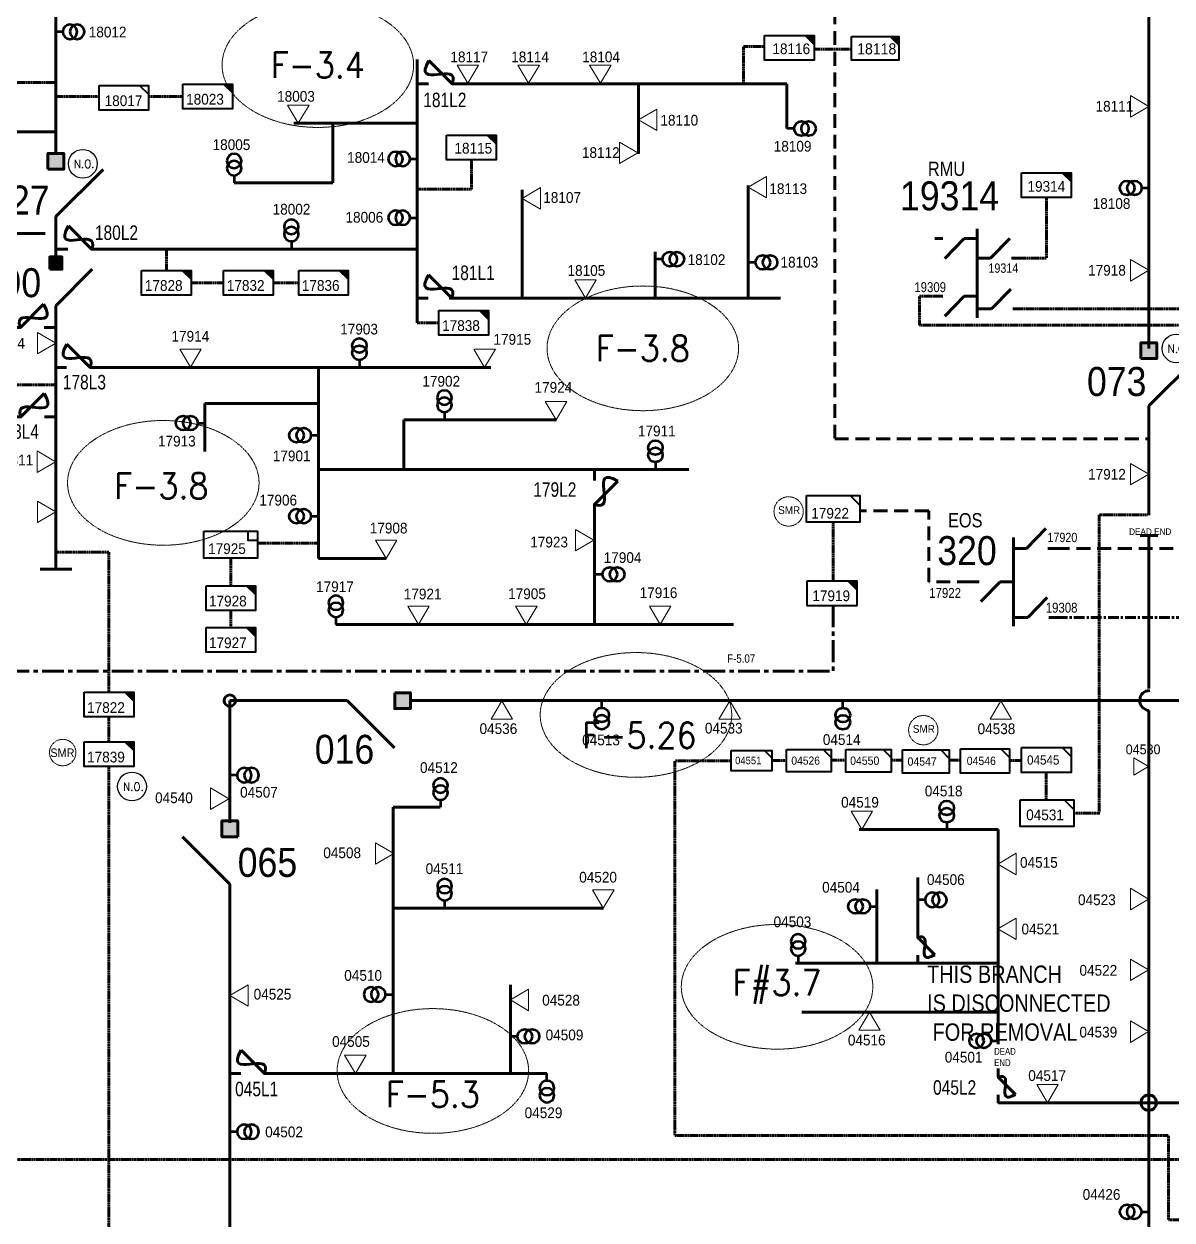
# Model space of a CAD drawing. Header units: metres. Extents: x 65984 to 144644, y -19036 to 23726.
# Drawn here: x 119463.8 to 119859.8, y 21376.8 to 21789.2 of the extents above; entities that cross this region are included whole.
import ezdxf
from ezdxf.enums import TextEntityAlignment as Align

# ---------------------------------------------------------------- set-up
doc = ezdxf.new("R2010")
doc.units = ezdxf.units.M
doc.header["$MEASUREMENT"] = 0
for name, pattern in [('( Center )', [2, 1.25, -0.25, 0.25, -0.25]), ('DGN Style 3', [0.013877, 0, -0.013877]), ('HIDDEN2', [2381.25, 1587.5, -793.75])]:
    doc.linetypes.add(name, pattern=pattern)
doc.layers.get('0').update_dxf_attribs({"color": 95, "lineweight": 40})
for name, color, linetype, lineweight in [('ABS', 7, 'Continuous', 40), ('ABS NUMBER', 112, 'Continuous', 30), ('d_eos', 111, 'Continuous', 40), ('d_eos no', 121, 'Continuous', 40), ('d_fco', 5, 'Continuous', 40), ('d_fco text', 95, 'Continuous', 40), ('d_oh branch', 94, 'Continuous', 40), ('d_switch', 95, 'Continuous', 40), ('d_tf', 1, 'Continuous', 40), ('d_tf no', 6, 'Continuous', 40), ('d_tf_200', 1, 'Continuous', 40), ('d_ug cable', 95, 'Continuous', 40), ('d_ug main line', 95, 'Continuous', 40), ('FDR  1  05', 172, 'Continuous', 40), ('FDR  1  16', 234, 'Continuous', 40), ('fedr no', 95, 'Continuous', 40), ('Level 37', 7, 'Continuous', 0), ('O H MAIN FEEDER', 4, 'Continuous', 100), ('SW N O', 114, 'Continuous', 30)]:
    doc.layers.add(name, color=color, linetype=linetype, lineweight=lineweight)
doc.styles.add('NASKHF', font='naskhf.shx', dxfattribs={"height": 8})
doc.styles.add('Style-Arial', font='arial.ttf')
doc.styles.add('Style-ENGINEERING', font='ENGINEERING.shx')
doc.styles.add('Style-msdefault', font='msdefault.shx')
doc.styles.add('Style-STANDARD', font='STANDARD.shx')

# ---------------------------------------------------------------- blocks, each defined once
blk = doc.blocks.new('TFU_9')
at = {"layer": 'd_tf_200', "color": 1, "linetype": 'Continuous', "lineweight": 53}
blk.add_line((0, 10), (0, 0), dxfattribs=at)
for centre in [(0, 30), (0, 20)]:
    blk.add_circle(centre, 10, dxfattribs=at)
blk = doc.blocks.new('TFU_19')
at = {"layer": 'd_tf_200', "color": 3, "linetype": 'Continuous', "lineweight": 53}
blk.add_line((0, 10), (0, 0), dxfattribs=at)
for centre in [(0, 30), (0, 20)]:
    blk.add_circle(centre, 10, dxfattribs=at)
blk = doc.blocks.new('TF3')
at = {"color": 0, "linetype": 'ByBlock', "lineweight": -2}
for p, q in [((11.3, 9), (18.3, 9)), ((18.3, 9), (18.3, 2))]:
    blk.add_line(p, q, dxfattribs=at)
at = {"color": 0, "linetype": 'ByBlock', "lineweight": -2, "flags": 128}
blk.add_lwpolyline([(18.3, 2), (11.3, 2), (11.3, 9)], dxfattribs=at)
at = {"color": 0, "linetype": 'ByBlock', "lineweight": -2}
blk.add_3dface([(-21.7, 9), (18.3, 9), (18.3, -11), (-21.7, -11)], dxfattribs=at)
blk = doc.blocks.new('TFU_52')
at = {"layer": 'd_tf_200', "color": 111, "linetype": 'Continuous', "lineweight": 53}
blk.add_line((0, 10), (0, 0), dxfattribs=at)
at = {"layer": 'd_tf_200', "color": 111, "linetype": 'Continuous', "lineweight": 53, "extrusion": (0, 0, -1)}
for centre in [(0, 30), (0, 20)]:
    blk.add_circle(centre, 10, dxfattribs=at)
blk = doc.blocks.new('TF_8')
at = {"color": 0, "linetype": 'ByBlock', "lineweight": -2}
blk.add_line((6.3, 4.95), (9.9, 1.35), dxfattribs=at)
blk.add_3dface([(-10.1, 4.95), (9.9, 4.95), (9.9, -5.05), (-10.1, -5.05)], dxfattribs=at)
blk = doc.blocks.new('exist.us-1000kva')
at = {"color": 0, "linetype": 'ByBlock', "lineweight": -2, "flags": 128}
blk.add_lwpolyline([(39.99, 12.92), (32.8, 20), (40, 20)], close=True, dxfattribs=at)
at = {"color": 0, "linetype": 'ByBlock', "lineweight": -2, "extrusion": (0, 0, -1)}
blk.add_solid([(-39.99, 12.92), (-32.8, 20), (-40, 20)], dxfattribs=at)
at = {"color": 0, "linetype": 'ByBlock', "lineweight": -2, "xscale": 2, "yscale": 2}
blk.add_blockref('TF_8', (20.2, 10.1), dxfattribs=at)
blk = doc.blocks.new('ABS2_1_1')
at = {"color": 0, "linetype": 'ByBlock', "lineweight": -2, "ltscale": 500}
for q in [(-29900, 43500), (0, 0)]:
    blk.add_line((0, 13600), q, dxfattribs=at)
at = {"color": 0, "linetype": 'ByBlock', "lineweight": -2, "ltscale": 500, "flags": 128}
for points in [[(5000, 43600), (-5000, 43600), (-5000, 53600), (5000, 53600)], [(3791, 49653), (3791, 49653), (3791, 49653)]]:
    blk.add_lwpolyline(points, close=True, dxfattribs=at)
at = {"color": 0, "linetype": 'ByBlock', "lineweight": -2, "ltscale": 500}
for points in [[(5000, 43600), (-5000, 43600), (5000, 53600), (-5000, 53600)], [(3791, 49653), (3791, 49653), (3791, 49653)]]:
    blk.add_solid(points, dxfattribs=at)
blk = doc.blocks.new('TFU_54')
at = {"layer": 'd_tf_200', "color": 135, "linetype": 'Continuous', "lineweight": 53}
blk.add_line((0, 10), (0, 0), dxfattribs=at)
at = {"layer": 'd_tf_200', "color": 135, "linetype": 'Continuous', "lineweight": 53, "extrusion": (0, 0, -1)}
for centre in [(0, 30), (0, 20)]:
    blk.add_circle(centre, 10, dxfattribs=at)
blk = doc.blocks.new('TFU_55')
at = {"layer": 'd_tf_200', "color": 22, "linetype": 'Continuous', "lineweight": 53}
blk.add_line((0, 10), (0, 0), dxfattribs=at)
at = {"layer": 'd_tf_200', "color": 22, "linetype": 'Continuous', "lineweight": 53, "extrusion": (0, 0, -1)}
for centre in [(0, 30), (0, 20)]:
    blk.add_circle(centre, 10, dxfattribs=at)
blk = doc.blocks.new('*U706')
at = {"layer": 'd_fco', "color": 3, "linetype": 'Continuous', "lineweight": 100}
blk.add_line((-4.6, 4.21), (-10.13, 4.21), dxfattribs=at)
at = {"layer": 'd_fco', "color": 3, "linetype": 'Continuous', "lineweight": 100, "flags": 128}
blk.add_lwpolyline([(13.02, 4.21), (7.07, 4.21), (-4.4, -7.26)], dxfattribs=at)
at = {"layer": 'd_fco', "color": 3, "linetype": 'Continuous', "lineweight": 100}
blk.add_open_spline([(-4.4, -7.26), (-13, 7.69), (11.58, -7.67), (7.07, 4.21)], degree=3, dxfattribs=at)
blk = doc.blocks.new('*U746')
at = {"layer": 'd_fco', "color": 1, "linetype": 'Continuous', "lineweight": 100}
blk.add_line((-4.6, 4.21), (-10.13, 4.21), dxfattribs=at)
at = {"layer": 'd_fco', "color": 1, "linetype": 'Continuous', "lineweight": 100, "flags": 128}
blk.add_lwpolyline([(13.02, 4.21), (7.07, 4.21), (-4.4, -7.26)], dxfattribs=at)
at = {"layer": 'd_fco', "color": 1, "linetype": 'Continuous', "lineweight": 100}
blk.add_open_spline([(-4.4, -7.26), (-13, 7.69), (11.58, -7.67), (7.07, 4.21)], degree=3, dxfattribs=at)
blk = doc.blocks.new('*U965')
at = {"layer": 'SW N O', "color": 3, "ltscale": 0.426762}
blk.add_circle((0, 0), 16.8, dxfattribs=at)
at = {"layer": 'SW N O', "color": 3, "style": 'Style-STANDARD'}
blk.add_text('N.O.', height=9.6, dxfattribs=at).set_placement((1.7, -0.2), align=Align.MIDDLE_CENTER)
blk = doc.blocks.new('*U734')
at = {"layer": 'd_fco', "color": 22, "linetype": 'Continuous', "lineweight": 100}
blk.add_line((-4.6, 4.21), (-10.13, 4.21), dxfattribs=at)
at = {"layer": 'd_fco', "color": 22, "linetype": 'Continuous', "lineweight": 100, "flags": 128}
blk.add_lwpolyline([(13.02, 4.21), (7.07, 4.21), (-4.4, -7.26)], dxfattribs=at)
at = {"layer": 'd_fco', "color": 22, "linetype": 'Continuous', "lineweight": 100}
blk.add_open_spline([(-4.4, -7.26), (-13, 7.69), (11.58, -7.67), (7.07, 4.21)], degree=3, dxfattribs=at)
blk = doc.blocks.new('TRA1_272')
at = {"layer": 'd_tf', "color": 3, "linetype": 'Continuous', "lineweight": 0, "ltscale": 0.000236361, "extrusion": (0, 0, -1), "flags": 128}
blk.add_lwpolyline([(-10, -17), (0, 0), (10, -17)], close=True, dxfattribs=at)
blk = doc.blocks.new('TRA1_271')
at = {"layer": 'd_tf', "color": 3, "linetype": 'Continuous', "lineweight": 0, "ltscale": 0.000236361, "xscale": 1.000046566207833, "yscale": 1.000046566207833, "zscale": 1.000046566207833, "rotation": 180}
blk.add_blockref('TRA1_272', (0, 0), dxfattribs=at)
blk = doc.blocks.new('TRA1_294')
at = {"layer": 'd_tf', "color": 1, "linetype": 'Continuous', "lineweight": 0, "ltscale": 0.000236265, "flags": 128}
blk.add_lwpolyline([(10, -17), (0, 0), (-10, -17)], close=True, dxfattribs=at)
blk = doc.blocks.new('TRA1_293')
at = {"layer": 'd_tf', "color": 1, "linetype": 'Continuous', "lineweight": 0, "ltscale": 0.000236265, "xscale": 1.000046566207834, "yscale": 1.000046566207834, "zscale": 1.000046566207834, "rotation": 180}
blk.add_blockref('TRA1_294', (0, 0), dxfattribs=at)
blk = doc.blocks.new('TRA1_296')
at = {"layer": 'd_tf', "color": 1, "linetype": 'Continuous', "lineweight": 0, "ltscale": 0.000236361, "flags": 128}
blk.add_lwpolyline([(10, -17), (0, 0), (-10, -17)], close=True, dxfattribs=at)
blk = doc.blocks.new('TRA1_295')
at = {"layer": 'd_tf', "color": 1, "linetype": 'Continuous', "lineweight": 0, "ltscale": 0.000236361, "xscale": 1.000046566207833, "yscale": 1.000046566207833, "zscale": 1.000046566207833, "rotation": 180}
blk.add_blockref('TRA1_296', (0, 0), dxfattribs=at)
blk = doc.blocks.new('TRA1_290')
at = {"layer": 'd_tf', "color": 22, "linetype": 'Continuous', "lineweight": 0, "ltscale": 0.000236361, "extrusion": (0, 0, -1), "flags": 128}
blk.add_lwpolyline([(-10, -17), (0, 0), (10, -17)], close=True, dxfattribs=at)
blk = doc.blocks.new('TRA1_289')
at = {"layer": 'd_tf', "color": 22, "linetype": 'Continuous', "lineweight": 0, "ltscale": 0.000236361, "xscale": 1.000046566207833, "yscale": 1.000046566207833, "zscale": 1.000046566207833, "rotation": 180}
blk.add_blockref('TRA1_290', (0, 0), dxfattribs=at)
blk = doc.blocks.new('TRA1_300')
at = {"layer": 'd_tf', "color": 135, "linetype": 'Continuous', "lineweight": 0, "ltscale": 0.000236361, "flags": 128}
blk.add_lwpolyline([(10, -17), (0, 0), (-10, -17)], close=True, dxfattribs=at)
blk = doc.blocks.new('TRA1_299')
at = {"layer": 'd_tf', "color": 135, "linetype": 'Continuous', "lineweight": 0, "ltscale": 0.000236361, "xscale": 1.000046566207833, "yscale": 1.000046566207833, "zscale": 1.000046566207833, "rotation": 180}
blk.add_blockref('TRA1_300', (0, 0), dxfattribs=at)
blk = doc.blocks.new('TRA1_304')
at = {"layer": 'd_tf', "color": 22, "linetype": 'Continuous', "lineweight": 0, "ltscale": 0.000236361, "flags": 128}
blk.add_lwpolyline([(10.1, -17), (0.1, 0), (-9.9, -17)], close=True, dxfattribs=at)
blk = doc.blocks.new('TRA1_303')
at = {"layer": 'd_tf', "color": 22, "linetype": 'Continuous', "lineweight": 0, "ltscale": 0.000236361, "xscale": 1.000046566207833, "yscale": 1.000046566207833, "zscale": 1.000046566207833, "rotation": 180}
blk.add_blockref('TRA1_304', (0, 0), dxfattribs=at)
blk = doc.blocks.new('TRA1_1360')
at = {"layer": 'd_tf', "color": 22, "linetype": 'Continuous', "lineweight": 0, "ltscale": 0.000207423, "extrusion": (0, 0, -1), "flags": 128}
blk.add_lwpolyline([(-10, -17), (0, 0), (10, -17)], close=True, dxfattribs=at)
blk = doc.blocks.new('TRA1_1359')
at = {"layer": 'd_tf', "color": 22, "linetype": 'Continuous', "lineweight": 0, "ltscale": 0.000207423, "xscale": 1.000046566207833, "yscale": 1.000046566207833, "zscale": 1.000046566207833, "rotation": 180}
blk.add_blockref('TRA1_1360', (0, 0), dxfattribs=at)

msp = doc.modelspace()

# ---------------------------------------------------------------- linework, layer by layer
at = {"layer": 'd_eos', "color": 7, "linetype": 'Continuous', "lineweight": 211, "ltscale": 0.625574}
for p, q in [((119792.6, 21687.94), (119792.6, 21718.54)), ((119780.75, 21715.2), (119777.98, 21715.2)), ((119788.05, 21715.2), (119781.38, 21708.34)), ((119792.6, 21715.2), (119788.05, 21715.2)), ((119797.16, 21708.43), (119803.82, 21715.3)), ((119792.6, 21708.43), (119797.16, 21708.43)), ((119804.45, 21708.43), (119807.22, 21708.43)), ((119780.75, 21695.35), (119777.98, 21695.35)), ((119788.05, 21695.35), (119781.38, 21688.49)), ((119792.6, 21695.35), (119788.05, 21695.35)), ((119797.52, 21690.95), (119804.18, 21697.81)), ((119792.96, 21690.94), (119797.52, 21690.94)), ((119804.82, 21690.95), (119807.58, 21690.95)), ((119809.63, 21608.41), (119816.29, 21615.27)), ((119805.07, 21581.61), (119805.07, 21612.2)), ((119805.07, 21608.41), (119809.63, 21608.41)), ((119816.92, 21608.41), (119819.69, 21608.41)), ((119793.22, 21596.91), (119790.45, 21596.91)), ((119800.51, 21596.9), (119793.85, 21590.04)), ((119805.07, 21596.91), (119800.51, 21596.91)), ((119809.99, 21584.61), (119816.65, 21591.47)), ((119805.43, 21584.61), (119809.99, 21584.61)), ((119817.28, 21584.61), (119820.05, 21584.61))]:
    msp.add_line(p, q, dxfattribs=at)
at = {"layer": 'd_oh branch', "color": 3, "linetype": 'Continuous', "lineweight": 100}
for p, q in [((119599.47, 21776.94), (119599.47, 21686.14)), ((119613.59, 21768.59), (119726.95, 21768.59)), ((119675.8, 21744.45), (119675.8, 21768.59)), ((119726.95, 21753.16), (119726.95, 21768.59)), ((119556.88, 21755.06), (119599.47, 21755.06)), ((119570.39, 21755.06), (119570.39, 21734.48)), ((119536.32, 21734.48), (119570.39, 21734.48)), ((119713.62, 21694.69), (119713.62, 21733.57)), ((119635.63, 21694.69), (119635.63, 21732.04)), ((119487.19, 21711.53), (119599.47, 21711.53)), ((119681.53, 21694.69), (119681.53, 21710.63)), ((119610.52, 21694.69), (119724.74, 21694.69)), ((119611.64, 21694.69), (119670.32, 21694.69)), ((119489.46, 21670.82), (119624.85, 21670.82)), ((119565.45, 21670.82), (119565.45, 21604.9)), ((119526.19, 21658.31), (119565.45, 21658.31)), ((119594.86, 21652.73), (119647.45, 21652.73)), ((119565.45, 21635.63), (119693.18, 21635.63)), ((119660.59, 21582.17), (119660.59, 21620.47)), ((119565.45, 21604.9), (119588.75, 21604.9)), ((119469.47, 21601.19), (119480.35, 21601.19)), ((119571.43, 21582.17), (119708.49, 21582.17))]:
    msp.add_line(p, q, dxfattribs=at)
at = {"layer": 'd_oh branch', "color": 111, "linetype": 'Continuous', "lineweight": 100}
for p, q in [((119369.63, 21752.04), (119474.84, 21752.04)), ((119526.19, 21658.31), (119526.19, 21641.83)), ((119594.86, 21652.73), (119594.86, 21635.63))]:
    msp.add_line(p, q, dxfattribs=at)
at = {"layer": 'd_oh branch', "color": 22, "linetype": 'Continuous', "lineweight": 100}
for p, q in [((119854.84, 21612.86), (119848.74, 21612.86)), ((119799.86, 21511.49), (119751.82, 21511.49)), ((119799.86, 21437.41), (119799.86, 21511.49)), ((119772.06, 21475.73), (119772.06, 21494.87)), ((119758, 21465.32), (119758, 21490.79)), ((119799.86, 21465.32), (119729.95, 21465.32)), ((119799.86, 21448.46), (119732.09, 21448.46)), ((119878.58, 21417.26), (119799.86, 21417.26))]:
    msp.add_line(p, q, dxfattribs=at)
at = {"layer": 'd_oh branch', "color": 1, "linetype": 'Continuous', "lineweight": 100}
for p, q in [((119591.19, 21519.19), (119591.19, 21427.32)), ((119607.35, 21519.19), (119591.19, 21519.19)), ((119591.19, 21484.37), (119663.65, 21484.37)), ((119631.58, 21427.32), (119631.58, 21457.9)), ((119591.19, 21427.32), (119549.89, 21427.32)), ((119587.51, 21427.32), (119644.19, 21427.32))]:
    msp.add_line(p, q, dxfattribs=at)
at = {"layer": 'd_ug cable', "color": 3, "linetype": 'DGN Style 3', "lineweight": 100}
for p, q in [((119736.38, 21780.5), (119749.12, 21780.5)), ((119521.51, 21700), (119532.72, 21700)), ((119549.79, 21700), (119558.59, 21700)), ((119460.55, 21664.82), (119474.7, 21664.82)), ((119565.46, 21610.18), (119544.44, 21610.18)), ((119535.17, 21595.52), (119535.17, 21605.04)), ((119535.17, 21581.13), (119535.17, 21586.99))]:
    msp.add_line(p, q, dxfattribs=at)
at = {"layer": 'd_ug cable', "color": 111, "linetype": 'DGN Style 3', "lineweight": 100}
for p, q in [((119474.84, 21764.24), (119489.72, 21764.24)), ((119506.84, 21764.24), (119518.6, 21764.24))]:
    msp.add_line(p, q, dxfattribs=at)
at = {"layer": 'd_ug cable', "color": 22, "linetype": 'DGN Style 3', "lineweight": 100}
for p, q in [((119834.63, 21517.41), (119834.63, 21619.92)), ((119851.32, 21619.92), (119834.63, 21619.92)), ((119688.31, 21405.9), (119688.31, 21535.17)), ((119707.47, 21535.17), (119688.31, 21535.17)), ((119726.8, 21535.19), (119721.82, 21535.25)), ((119747.26, 21535.42), (119742.18, 21535.38)), ((119766.65, 21535.34), (119763.01, 21535.34)), ((119786.87, 21535.33), (119782.91, 21535.32)), ((119807.8, 21535.3), (119803.76, 21535.3)), ((119816.4, 21521.73), (119816.4, 21531.08)), ((119834.85, 21517.12), (119825.81, 21517.12)), ((119688.31, 21405.9), (119858.57, 21405.9)), ((119858.56, 21405.84), (119858.56, 21376.92)), ((119858.56, 21376.92), (119866.73, 21376.92))]:
    msp.add_line(p, q, dxfattribs=at)
at = {"layer": 'd_ug cable', "color": 1, "linetype": 'DGN Style 3', "lineweight": 100}
for p, q in [((119493.16, 21607.14), (119474.84, 21607.14)), ((119493.16, 21558.8), (119493.16, 21607.14)), ((119493.16, 21541.73), (119493.16, 21550.27)), ((119493.16, 21533.2), (119493.16, 21324.86))]:
    msp.add_line(p, q, dxfattribs=at)
at = {"layer": 'd_ug cable', "color": 6, "linetype": 'HIDDEN2', "lineweight": 158, "ltscale": 0.003}
msp.add_lwpolyline([(118979.4, 22174.52), (118979.4, 22123.32), (119239.43, 22123.32), (119239.43, 22143.93), (119743.49, 22143.93), (119743.49, 21646.21), (119851.78, 21646.21)], dxfattribs=at)
at = {"layer": 'd_ug cable', "color": 3, "linetype": 'DGN Style 3', "lineweight": 100, "flags": 128}
for points in [[(119719.25, 21781.41), (119711.94, 21781.41), (119711.94, 21768.59)], [(119618.21, 21742.4), (119618.21, 21732.21), (119599.47, 21732.21)], [(119512.98, 21704.27), (119512.98, 21711.53)], [(119599.47, 21686.14), (119606.97, 21686.14)]]:
    msp.add_lwpolyline(points, dxfattribs=at)
at = {"layer": 'd_ug cable', "color": 111, "linetype": 'DGN Style 3', "lineweight": 100, "flags": 128}
msp.add_lwpolyline([(119461.54, 21769.01), (119474.84, 21769.01)], dxfattribs=at)
at = {"layer": 'd_ug cable', "color": 135, "linetype": 'DGN Style 3', "lineweight": 100, "flags": 128}
for points in [[(119807.22, 21708.43), (119816.43, 21708.43), (119816.43, 21729.4)], [(119960.16, 21588.81), (119960.16, 21593.2), (119929.68, 21593.2), (119929.68, 21626.26), (119890.99, 21626.26), (119890.99, 21685.41), (119772.71, 21685.41), (119772.71, 21695.35), (119777.98, 21695.35)], [(119807.58, 21690.95), (119894.41, 21690.95), (119894.41, 21628.87), (119931.9, 21628.87), (119931.9, 21596.64), (120054.19, 21596.64), (120054.19, 21588.87)]]:
    msp.add_lwpolyline(points, dxfattribs=at)
at = {"layer": 'd_ug cable', "color": 30, "linetype": 'HIDDEN2', "lineweight": 158, "ltscale": 0.003}
for points in [[(119790.45, 21596.91), (119775.89, 21596.91), (119775.89, 21621.31), (119752.18, 21621.31)], [(119819.69, 21608.41), (119880.81, 21608.41)]]:
    msp.add_lwpolyline(points, dxfattribs=at)
at = {"layer": 'd_ug cable', "color": 30, "linetype": 'DGN Style 3', "lineweight": 100, "flags": 128}
msp.add_lwpolyline([(119742.91, 21617.39), (119742.91, 21597.4)], dxfattribs=at)
at = {"layer": 'd_ug cable', "color": 6, "linetype": 'DGN Style 3', "lineweight": 100, "flags": 128}
msp.add_lwpolyline([(120002.79, 21397.69), (119424.94, 21397.69)], dxfattribs=at)
at = {"layer": 'd_ug cable', "color": 2, "linetype": 'DGN Style 3', "lineweight": 13}
for centre, radius in [((119727.55, 21621.13), 5.06), ((119773.99, 21545.71), 5.06), ((119477.21, 21537.99), 4.56)]:
    msp.add_circle(centre, radius, dxfattribs=at)
at = {"layer": 'd_ug main line', "color": 3, "linetype": 'HIDDEN2', "lineweight": 140, "ltscale": 0.00735}
msp.add_lwpolyline([(118906.23, 22084.8), (118906.23, 22038.14), (119399.59, 22038.14), (119399.59, 21835.93), (119441.95, 21835.93), (119441.95, 21716.98), (119474.84, 21716.98)], dxfattribs=at)
at = {"layer": 'd_ug main line', "color": 30, "linetype": '( Center )', "lineweight": 158, "ltscale": 2.94, "flags": 128}
msp.add_lwpolyline([(119820.05, 21584.61), (119867.15, 21584.61), (119867.15, 21570.66), (120162.16, 21570.66), (120162.16, 21582.36)], dxfattribs=at)
at = {"layer": 'FDR  1  16', "color": 30, "linetype": '( Center )', "lineweight": 140, "ltscale": 6, "flags": 128}
msp.add_lwpolyline([(119742.91, 21588.71), (119742.91, 21566.01), (119438.95, 21566.01)], dxfattribs=at)
at = {"layer": 'fedr no', "color": 82, "linetype": 'DGN Style 3', "lineweight": 13, "true_color": 0x1dc70e}
for centre in [(119565.2, 21775.05), (119677.26, 21677.37), (119511.9, 21630.99), (119674.91, 21550.97), (119723.56, 21457.22), (119604.86, 21428.2)]:
    msp.add_ellipse(centre, major_axis=(33.02, 0), ratio=0.651175, dxfattribs=at)
at = {"layer": 'O H MAIN FEEDER', "color": 111, "lineweight": 211, "ltscale": 30}
for p, q in [((119474.84, 21744.83), (119474.84, 21798.44)), ((119474.84, 21706.77), (119474.84, 21719.43))]:
    msp.add_line(p, q, dxfattribs=at)
at = {"layer": 'O H MAIN FEEDER', "color": 3, "lineweight": 211, "ltscale": 30}
msp.add_line((119474.84, 21601.1), (119474.84, 21687.54), dxfattribs=at)
at = {"layer": 'O H MAIN FEEDER', "color": 1, "lineweight": 211, "ltscale": 0.488306}
for p, q in [((119534.84, 21513.72), (119534.84, 21555.9)), ((119534.84, 21372.47), (119534.84, 21488.54))]:
    msp.add_line(p, q, dxfattribs=at)
at = {"layer": 'O H MAIN FEEDER', "color": 1, "lineweight": 211, "ltscale": 30}
msp.add_line((119534.84, 21555.9), (119570.83, 21555.9), dxfattribs=at)
at = {"layer": 'O H MAIN FEEDER', "color": 135, "lineweight": 211, "ltscale": 30}
msp.add_line((119597.14, 21555.9), (119924.29, 21555.9), dxfattribs=at)
at = {"layer": 'O H MAIN FEEDER', "color": 22, "lineweight": 211, "ltscale": 0.000258801, "flags": 128}
for points in [[(119851.78, 21798.52), (119851.78, 21677.28)], [(119851.78, 21653.89), (119851.78, 21619.88)], [(119851.78, 21612.77), (119851.78, 21560.07)], [(119851.78, 21552.54), (119851.78, 21343.2)]]:
    msp.add_lwpolyline(points, dxfattribs=at)
at = {"layer": 'O H MAIN FEEDER', "color": 1, "lineweight": 211, "ltscale": 0.488306}
msp.add_circle((119534.84, 21555.9), 1.96, dxfattribs=at)
at = {"layer": 'O H MAIN FEEDER', "color": 22, "lineweight": 211, "ltscale": 0.488306}
msp.add_circle((119851.73, 21417.26), 2.66, dxfattribs=at)
msp.add_arc((119852.06, 21555.96), 3.43, 89.7259, 265.2743, dxfattribs=at)

# ---------------------------------------------------------------- block references
at = {"layer": 'ABS', "color": 7, "linetype": 'Continuous', "lineweight": 211, "ltscale": 0.812883, "zscale": 0.000360672857092237}
for p, xscale, yscale, rotation in [((119474.84, 21715.4), 0.0005446322480400586, -0.000544632248040059, 180.0000071993245), ((119851.78, 21650.11), 0.0005446322480400586, -0.000544632248040059, 180.0000071991901), ((119567.95, 21555.9), 0.0005446322480400587, -0.0005446322480400591, 90.00000000000017), ((119534.84, 21485.23), 0.0005446322480400586, 0.0005446322480400586, 359.9999928006754)]:
    msp.add_blockref('ABS2_1_1', p, dxfattribs=dict(at, xscale=xscale, yscale=yscale, rotation=rotation))
at = {"layer": 'ABS', "color": 7, "linetype": 'Continuous', "lineweight": 211, "ltscale": 0.689829, "xscale": 0.0004209625230331561, "yscale": -0.0004209625230331563, "zscale": 0.000360672857092237, "rotation": 180.0000071993245}
msp.add_blockref('ABS2_1_1', (119474.84, 21686.31), dxfattribs=at)
at = {"layer": 'd_fco', "color": 3, "linetype": 'Continuous', "lineweight": 100, "extrusion": (0, 0, -1), "xscale": 0.7, "yscale": 0.7, "zscale": 0.7}
for p, rotation in [((-119606.56, 21771.54), 180.0000000006002), ((-119482.24, 21714.48), 180.0000000006002), ((-119606.45, 21697.64), 180.0000000006002), ((-119481.7, 21673.77), 180.0000000006002), ((-119663.55, 21628.53), 270.0000000006001)]:
    msp.add_blockref('*U706', p, dxfattribs=dict(at, rotation=rotation))
at = {"layer": 'd_fco', "color": 3, "linetype": 'Continuous', "lineweight": 100, "xscale": 0.7, "yscale": 0.7, "zscale": 0.7, "rotation": 180.0000000006002}
for p in [(119467.55, 21687.51), (119467.75, 21656.67)]:
    msp.add_blockref('*U706', p, dxfattribs=at)
at = {"layer": 'd_fco', "color": 22, "linetype": 'Continuous', "lineweight": 100, "xscale": 0.5156550796274688, "yscale": 0.5156550796274688, "zscale": 0.5156550796274688, "rotation": 90.00000000060012}
for p in [(119774.23, 21470.55), (119802.03, 21422.36)]:
    msp.add_blockref('*U734', p, dxfattribs=at)
at = {"layer": 'd_fco', "color": 1, "linetype": 'Continuous', "lineweight": 100, "extrusion": (0, 0, -1), "xscale": 0.7, "yscale": 0.7, "zscale": 0.7, "rotation": 180.0000000006002}
msp.add_blockref('*U746', (-119541.83, 21430.27), dxfattribs=at)
at = {"layer": 'd_tf', "color": 3, "linetype": 'Continuous', "lineweight": 0, "ltscale": 0.000236361, "extrusion": (0, 0, -1), "xscale": 0.37, "yscale": 0.37, "zscale": 0.37}
for p in [(-119616.91, 21768.76), (-119637.88, 21768.76), (-119662.63, 21768.76), (-119683.28, 21582.18)]:
    msp.add_blockref('TRA1_271', p, dxfattribs=at)
at = {"layer": 'd_tf', "color": 22, "linetype": 'Continuous', "lineweight": 0, "ltscale": 0.000236361, "extrusion": (0, 0, -1), "xscale": 0.37, "yscale": 0.37, "zscale": 0.37, "rotation": 269.9999999999999}
for name, p in [('TRA1_289', (-119851.77, 21760.82)), ('TRA1_289', (-119851.77, 21704.28)), ('TRA1_303', (-119851.77, 21633.94)), ('TRA1_303', (-119851.69, 21487.45)), ('TRA1_303', (-119851.69, 21463.04)), ('TRA1_303', (-119851.69, 21441.73))]:
    msp.add_blockref(name, p, dxfattribs=at)
at = {"layer": 'd_tf', "color": 3, "linetype": 'Continuous', "lineweight": 0, "ltscale": 0.000236361, "xscale": 0.37, "yscale": 0.37, "zscale": 0.37}
for p, rotation in [((119558.45, 21754.99), 359.9999999999999), ((119675.81, 21756.15), 269.9999999999999), ((119713.63, 21732.97), 269.9999999999999), ((119635.64, 21729.09), 269.9999999999999), ((119521.28, 21670.83), 359.9999999999999), ((119637.09, 21582.17), 359.9999999999999)]:
    msp.add_blockref('TRA1_271', p, dxfattribs=dict(at, rotation=rotation))
at = {"layer": 'd_tf', "color": 3, "linetype": 'Continuous', "lineweight": 0, "ltscale": 0.000236361, "extrusion": (0, 0, -1), "xscale": 0.37, "yscale": 0.37, "zscale": 0.37}
for p, rotation in [((-119675.57, 21744.79), 270.0000000000001), ((-119657.47, 21694.7), 359.9999999999999), ((-119474.83, 21679.14), 269.9999999999999), ((-119622.72, 21670.82), 359.9999999999999), ((-119647.33, 21652.73), 359.9999999999999), ((-119474.71, 21638.28), 269.9999999999999), ((-119474.83, 21620.97), 269.9999999999999), ((-119660.35, 21611.2), 269.9999999999999), ((-119588.76, 21604.9), 359.9999999999999), ((-119599.91, 21582.17), 359.9999999999999)]:
    msp.add_blockref('TRA1_271', p, dxfattribs=dict(at, rotation=rotation))
at = {"layer": 'd_tf', "color": 135, "linetype": 'Continuous', "lineweight": 0, "ltscale": 0.000236361, "extrusion": (0, 0, -1), "xscale": 0.37, "yscale": 0.37, "zscale": 0.37, "rotation": 180}
for p in [(-119628.66, 21555.79), (-119707.22, 21555.79), (-119800.76, 21555.79)]:
    msp.add_blockref('TRA1_299', p, dxfattribs=at)
at = {"layer": 'd_tf', "color": 22, "linetype": 'Continuous', "lineweight": 0, "ltscale": 0.000207423, "extrusion": (0, 0, -1), "xscale": 0.3020501806763145, "yscale": 0.3020501806763145, "zscale": 0.3020501806763145, "rotation": 269.9999999999999}
msp.add_blockref('TRA1_1359', (-119851.69, 21533.17), dxfattribs=at)
at = {"layer": 'd_tf', "color": 1, "linetype": 'Continuous', "lineweight": 0, "ltscale": 0.000236265, "xscale": 0.37, "yscale": 0.37, "zscale": 0.37, "rotation": 89.99999999999997}
msp.add_blockref('TRA1_293', (119534.45, 21522.09), dxfattribs=at)
at = {"layer": 'd_tf', "color": 22, "linetype": 'Continuous', "lineweight": 0, "ltscale": 0.000236361, "extrusion": (0, 0, -1), "xscale": 0.37, "yscale": 0.37, "zscale": 0.37}
msp.add_blockref('TRA1_303', (-119752.74, 21511.49), dxfattribs=at)
at = {"layer": 'd_tf', "color": 1, "linetype": 'Continuous', "lineweight": 0, "ltscale": 0.000236361, "extrusion": (0, 0, -1), "xscale": 0.37, "yscale": 0.37, "zscale": 0.37}
for p, rotation in [((-119591.36, 21503.19), 269.9999999999999), ((-119578.13, 21427.32), 359.9999999999999)]:
    msp.add_blockref('TRA1_295', p, dxfattribs=dict(at, rotation=rotation))
at = {"layer": 'd_tf', "color": 22, "linetype": 'Continuous', "lineweight": 0, "ltscale": 0.000236361, "xscale": 0.37, "yscale": 0.37, "zscale": 0.37}
for p, rotation in [((119799.75, 21499.52), 269.9999999999999), ((119799.75, 21477.2), 269.9999999999999), ((119755.41, 21448.5), 180), ((119816.87, 21417.26), 359.9999999999999)]:
    msp.add_blockref('TRA1_303', p, dxfattribs=dict(at, rotation=rotation))
at = {"layer": 'd_tf', "color": 1, "linetype": 'Continuous', "lineweight": 0, "ltscale": 0.000236361, "xscale": 0.37, "yscale": 0.37, "zscale": 0.37}
for p, rotation in [((119663.64, 21484.37), 359.9999999999999), ((119631.59, 21452.67), 269.9999999999999)]:
    msp.add_blockref('TRA1_295', p, dxfattribs=dict(at, rotation=rotation))
at = {"layer": 'd_tf', "color": 1, "linetype": 'Continuous', "lineweight": 0, "ltscale": 0.000236265, "extrusion": (0, 0, -1), "xscale": 0.37, "yscale": 0.37, "zscale": 0.37, "rotation": 89.99999999999997}
msp.add_blockref('TRA1_293', (-119534.84, 21454.24), dxfattribs=at)
at = {"layer": 'd_tf no', "color": 2, "linetype": 'Continuous', "lineweight": 40, "xscale": 0.4267622666565712, "yscale": 0.4267622666565712, "zscale": 0.4267622666565712, "rotation": 359.9999999999999}
msp.add_blockref('exist.us-1000kva', (119484.62, 21533.2), dxfattribs=at)
at = {"layer": 'd_tf_200', "color": 111, "linetype": 'Continuous', "lineweight": 53, "xscale": 0.25, "yscale": 0.25, "zscale": 0.25, "rotation": 269.9999999999999}
msp.add_blockref('TFU_52', (119474.71, 21786.52), dxfattribs=at)
at = {"layer": 'd_tf_200', "color": 3, "linetype": 'Continuous', "lineweight": 53, "xscale": 0.25, "yscale": 0.25, "zscale": 0.25}
for p, rotation in [((119726.95, 21753.16), 269.9999999999999), ((119681.53, 21708.13), 269.9999999999999), ((119713.63, 21707.01), 269.9999999999999), ((119579.52, 21670.84), 359.9999999999999), ((119526.27, 21651.62), 89.9999999999999), ((119565.33, 21647.41), 89.9999999999999), ((119681.6, 21635.63), 359.9999999999999), ((119565.33, 21619.49), 89.9999999999999), ((119660.91, 21599.44), 269.9999999999999)]:
    msp.add_blockref('TFU_19', p, dxfattribs=dict(at, rotation=rotation))
at = {"layer": 'd_tf_200', "color": 3, "linetype": 'Continuous', "lineweight": 53, "extrusion": (0, 0, -1), "xscale": 0.25, "yscale": 0.25, "zscale": 0.25}
for p, rotation in [((-119599.49, 21742.69), 269.9999999999999), ((-119536.33, 21734.48), 359.9999999999999), ((-119599.49, 21722.41), 269.9999999999999), ((-119556.06, 21711.78), 359.9999999999999), ((-119608.86, 21652.87), 359.9999999999999), ((-119571.43, 21582.17), 359.9999999999999)]:
    msp.add_blockref('TFU_19', p, dxfattribs=dict(at, rotation=rotation))
at = {"layer": 'd_tf_200', "color": 22, "linetype": 'Continuous', "lineweight": 53, "extrusion": (0, 0, -1), "xscale": 0.25, "yscale": 0.25, "zscale": 0.25}
for p, rotation in [((-119851.78, 21732.68), 269.9999999999999), ((-119782.07, 21511.38), 359.9999999999999), ((-119758.13, 21484.94), 269.9999999999999), ((-119799.87, 21438.6), 269.9999999999999), ((-119851.76, 21379.62), 269.9999999999999)]:
    msp.add_blockref('TFU_55', p, dxfattribs=dict(at, rotation=rotation))
at = {"layer": 'd_tf_200', "color": 135, "linetype": 'Continuous', "lineweight": 53, "extrusion": (0, 0, -1), "xscale": 0.25, "yscale": 0.25, "zscale": 0.25, "rotation": 179.9999999999999}
for p in [(-119663.1, 21555.96), (-119746.27, 21555.93)]:
    msp.add_blockref('TFU_54', p, dxfattribs=at)
at = {"layer": 'd_tf_200', "color": 1, "linetype": 'Continuous', "lineweight": 53, "extrusion": (0, 0, -1), "xscale": 0.25, "yscale": 0.25, "zscale": 0.25}
for p, rotation in [((-119534.84, 21530.18), 89.99999999999994), ((-119607.5, 21519.16), 359.9999999999999), ((-119608.91, 21484.47), 359.9999999999999), ((-119591.06, 21454.58), 269.9999999999999), ((-119644.19, 21427.32), 179.9999999999999), ((-119534.84, 21407.24), 89.99999999999994)]:
    msp.add_blockref('TFU_9', p, dxfattribs=dict(at, rotation=rotation))
at = {"layer": 'd_tf_200', "color": 22, "linetype": 'Continuous', "lineweight": 53, "xscale": 0.25, "yscale": 0.25, "zscale": 0.25}
for p, rotation in [((119772.09, 21487.2), 269.9999999999999), ((119730.83, 21465.39), 359.9999999999999)]:
    msp.add_blockref('TFU_55', p, dxfattribs=dict(at, rotation=rotation))
at = {"layer": 'd_tf_200', "color": 1, "linetype": 'Continuous', "lineweight": 53, "xscale": 0.25, "yscale": 0.25, "zscale": 0.25, "rotation": 269.9999999999999}
msp.add_blockref('TFU_9', (119631.57, 21440.12), dxfattribs=at)
at = {"layer": 'FDR  1  05', "color": 3, "linetype": 'Continuous', "lineweight": 40, "rotation": 359.9999999999999}
for name, p, xscale, yscale, zscale in [('exist.us-1000kva', (119719.25, 21776.69), 0.4267622666565712, 0.4267622666565712, 0.4267622666565712), ('exist.us-1000kva', (119749.2, 21776.7), 0.409088739872956, 0.409088739872956, 0.3840860399909141), ('exist.us-1000kva', (119609.6, 21742.4), 0.4267622666565712, 0.4267622666565712, 0.4267622666565712), ('exist.us-1000kva', (119504.44, 21695.73), 0.4267622666565712, 0.4267622666565712, 0.4267622666565712), ('exist.us-1000kva', (119532.72, 21695.73), 0.4267622666565712, 0.4267622666565712, 0.4267622666565712), ('exist.us-1000kva', (119558.59, 21695.73), 0.4267622666565712, 0.4267622666565712, 0.4267622666565712), ('exist.us-1000kva', (119606.97, 21681.91), 0.4267622666565712, 0.4267622666565712, 0.4267622666565712), ('TF3', (119535.96, 21610.14), 0.4635965117171412, 0.4635965117171412, 0.1300771388769227), ('exist.us-1000kva', (119526.64, 21586.99), 0.4267622666565712, 0.4267622666565712, 0.4267622666565712), ('exist.us-1000kva', (119526.64, 21572.59), 0.4267622666565712, 0.4267622666565712, 0.4267622666565712)]:
    msp.add_blockref(name, p, dxfattribs=dict(at, xscale=xscale, yscale=yscale, zscale=zscale))
at = {"layer": 'FDR  1  05', "color": 111, "linetype": 'Continuous', "lineweight": 40, "zscale": 0.4267622666565712, "rotation": 359.9999999999999}
for name, p, xscale, yscale in [('TF_8', (119498.35, 21763.82), 0.8535245333131425, 0.8535245333131425), ('exist.us-1000kva', (119518.69, 21759.96), 0.4267622666565712, 0.4267622666565712)]:
    msp.add_blockref(name, p, dxfattribs=dict(at, xscale=xscale, yscale=yscale))
at = {"layer": 'FDR  1  05', "color": 135, "linetype": 'Continuous', "lineweight": 40, "xscale": 0.4267622666565712, "yscale": 0.4267622666565712, "zscale": 0.4267622666565712, "rotation": 359.9999999999999}
msp.add_blockref('exist.us-1000kva', (119807.9, 21729.4), dxfattribs=at)
at = {"layer": 'FDR  1  05', "color": 2, "linetype": 'Continuous', "lineweight": 40, "rotation": 359.9999999999999}
for p, xscale, yscale, zscale in [((119742.98, 21622.04), 0.9214391189222222, 0.9214391189222222, 0.4267622666565712), ((119774.98, 21534.9), 0.8047224771978024, 0.8047224771978024, 0.3111096923926405)]:
    msp.add_blockref('TF_8', p, dxfattribs=dict(at, xscale=xscale, yscale=yscale, zscale=zscale))
at = {"layer": 'FDR  1  05', "color": 30, "linetype": 'Continuous', "lineweight": 40, "xscale": 0.4267622666565712, "yscale": 0.4267622666565712, "zscale": 0.4267622666565712, "rotation": 359.9999999999999}
msp.add_blockref('exist.us-1000kva', (119733.95, 21588.64), dxfattribs=at)
at = {"layer": 'FDR  1  05', "color": 1, "linetype": 'Continuous', "lineweight": 40, "xscale": 0.4267622666565712, "yscale": 0.4267622666565712, "zscale": 0.4267622666565712, "rotation": 359.9999999999999}
msp.add_blockref('exist.us-1000kva', (119484.62, 21550.27), dxfattribs=at)
at = {"layer": 'FDR  1  05', "color": 22, "linetype": 'Continuous', "lineweight": 40, "rotation": 359.9999999999999}
for p, xscale, yscale, zscale in [((119714.83, 21535.26), 0.7054298909846936, 0.7054298909846936, 0.2519988508380388), ((119734.57, 21535.23), 0.7691829831026974, 0.7691829831026974, 0.4267622666565712), ((119755.18, 21535.21), 0.7838109899829928, 0.7838109899829928, 0.2799987231533764), ((119795.4, 21535.14), 0.844768905844185, 0.844768905844185, 0.3456774359918227), ((119816.49, 21535.42), 0.8604482207778913, 0.8604482207778913, 0.3840860399909141), ((119816.72, 21517.16), 0.9219708617005727, 0.9219708617005727, 0.4267622666565712)]:
    msp.add_blockref('TF_8', p, dxfattribs=dict(at, xscale=xscale, yscale=yscale, zscale=zscale))
at = {"layer": 'SW N O', "color": 3, "xscale": 0.2950694635422144, "yscale": 0.2950694635422144, "zscale": 0.2950694635422144}
for p in [(119484.13, 21741.02), (119861.31, 21677.32), (119501.1, 21526.29)]:
    msp.add_blockref('*U965', p, dxfattribs=at)

# ---------------------------------------------------------------- texts
at = {"layer": 'ABS NUMBER', "color": 7, "lineweight": 140, "style": 'Style-Arial', "width": 0.88}
for s, p in [('427', (119472.7, 21733.51)), ('190', (119469.78, 21705.01))]:
    msp.add_text(s, height=10, dxfattribs=at).set_placement(p, align=Align.TOP_RIGHT)
msp.add_text('073', height=10, rotation=360, dxfattribs=at).set_placement((119850.94, 21670.94), align=Align.TOP_RIGHT)
msp.add_text('016', height=10, dxfattribs=at).set_placement((119564.14, 21534.11))
msp.add_text('065', height=10, dxfattribs=at).set_placement((119537.57, 21505.12), align=Align.TOP_LEFT)
at = {"layer": 'd_eos no', "color": 7, "linetype": 'Continuous', "lineweight": 140, "style": 'Style-Arial', "width": 0.88}
for s, p in [('19314', (119765.95, 21734.96)), ('320', (119778.81, 21612.62))]:
    msp.add_text(s, height=10, dxfattribs=at).set_placement(p, align=Align.TOP_LEFT)
at = {"layer": 'd_fco text', "color": 3, "linetype": 'Continuous', "lineweight": 80, "style": 'Style-msdefault', "width": 0.8}
for s, p in [('181L2', (119601.56, 21760.54)), ('180L2', (119488.32, 21714.76)), ('181L1', (119611.33, 21700.93)), ('178L3', (119477.26, 21663.22))]:
    msp.add_text(s, height=5, dxfattribs=at).set_placement(p)
msp.add_text('178L4', height=5, dxfattribs=at).set_placement((119469.02, 21646.19), align=Align.RIGHT)
at = {"layer": 'd_fco text', "color": 111, "linetype": 'Continuous', "lineweight": 80, "style": 'Style-msdefault', "width": 0.8}
msp.add_text('179L2', height=5, dxfattribs=at).set_placement((119639.49, 21626.17))
at = {"layer": 'd_fco text', "color": 1, "linetype": 'Continuous', "lineweight": 80, "style": 'Style-msdefault', "width": 0.8}
msp.add_text('045L1', height=5, dxfattribs=at).set_placement((119536.67, 21419.49))
at = {"layer": 'd_fco text', "color": 22, "linetype": 'Continuous', "lineweight": 80, "style": 'Style-msdefault', "width": 0.8}
msp.add_text('045L2', height=5, dxfattribs=at).set_placement((119777.36, 21420))
at = {"layer": 'd_switch', "color": 30, "linetype": 'Continuous', "lineweight": 30, "width": 0.857143}
for s, height, style, p in [('19314', 3.228, 'Style-ENGINEERING', (119796.45, 21706.65)), ('19309', 3.43, 'Style-ENGINEERING', (119770.9, 21700.19)), ('17920', 3.228, 'Style-ENGINEERING', (119816.81, 21613.78)), ('17922', 3.43, 'Style-ENGINEERING', (119776.05, 21594.75)), ('19308', 3.43, 'Style-ENGINEERING', (119816.22, 21589.66)), ('F-5.07', 2.92, 'Style-msdefault', (119706.35, 21571.87))]:
    msp.add_text(s, height=height, dxfattribs=dict(at, style=style)).set_placement(p, align=Align.TOP_LEFT)
at = {"layer": 'd_switch', "color": 2, "linetype": 'Continuous', "lineweight": 30, "ltscale": 3.242881, "insert": (119775.3, 21464.55), "char_height": 5.985, "attachment_point": 1, "style": 'NASKHF'}
msp.add_mtext('\\FENGINEERING;\\H1x;\\W0.857143;THIS BRANCH \\PIS DISCONNECTED\\P FOR REMOVAL', dxfattribs=at)
at = {"layer": 'd_switch', "color": 2, "linetype": 'Continuous', "lineweight": 30, "ltscale": 0.81, "insert": (119798.42, 21436.13), "char_height": 2.3489, "attachment_point": 1, "style": 'NASKHF'}
msp.add_mtext('\\FENGINEERING;\\H1x;\\W0.857143;DEAD\\PEND', dxfattribs=at)
at = {"layer": 'd_tf no', "color": 111, "linetype": 'Continuous', "lineweight": 40, "style": 'Style-msdefault', "width": 0.945946}
for s, p in [('18012', (119486.2, 21788.29)), ('18017', (119491.67, 21764.61)), ('18023', (119519.78, 21765.12))]:
    msp.add_text(s, height=3.7, dxfattribs=at).set_placement(p, align=Align.TOP_LEFT)
at = {"layer": 'd_tf no', "color": 3, "linetype": 'Continuous', "lineweight": 40, "style": 'Style-msdefault', "width": 0.945946}
for s, height, p in [('18116', 3.7, (119721.96, 21782.52)), ('18118', 3.84, (119751.18, 21782.56)), ('18117', 3.7, (119610.91, 21779.72)), ('18114', 3.7, (119631.88, 21779.72)), ('18104', 3.7, (119656.36, 21779.71)), ('18003', 3.7, (119551.15, 21766.12)), ('18110', 3.7, (119683.34, 21757.89)), ('18005', 3.7, (119528.9, 21749.44)), ('18109', 3.7, (119722.41, 21748.91)), ('18115', 3.7, (119612.31, 21748.23)), ('18112', 3.7, (119656.27, 21746.72)), ('18113', 3.7, (119720.91, 21734.28)), ('18107', 3.7, (119642.94, 21731.24)), ('18002', 3.7, (119549.6, 21727.2)), ('18102', 3.7, (119692.73, 21709.81)), ('18103', 3.7, (119724.75, 21708.93)), ('17828', 3.7, (119505.54, 21700.9)), ('17832', 3.7, (119533.81, 21700.9)), ('17836', 3.7, (119559.68, 21700.9)), ('17838', 3.7, (119608.06, 21687.07)), ('17914', 3.7, (119514.73, 21683.38)), ('17903', 3.7, (119572.91, 21685.85)), ('17804', 3.7, (119451.18, 21680.97)), ('17915', 3.7, (119625.76, 21682.32)), ('17902', 3.7, (119601.24, 21667.86)), ('17924', 3.7, (119639.92, 21665.76)), ('17911', 3.7, (119675.58, 21650.73)), ('17913', 3.7, (119510.06, 21647.23)), ('17901', 3.7, (119549.67, 21642.13)), ('17811', 3.7, (119454.03, 21640.7)), ('17906', 3.7, (119545.02, 21626.88)), ('17908', 3.7, (119583.1, 21617.24)), ('17925', 3.7, (119527.35, 21610.14)), ('17923', 3.7, (119638.44, 21612.42)), ('17904', 3.7, (119663.78, 21607.07)), ('17917', 3.7, (119564.58, 21597.03)), ('17921', 3.7, (119594.84, 21594.51)), ('17905', 3.7, (119630.82, 21594.6)), ('17916', 3.7, (119676.17, 21594.95)), ('17928', 3.7, (119527.65, 21592.08)), ('17927', 3.7, (119527.65, 21577.69))]:
    msp.add_text(s, height=height, dxfattribs=at).set_placement(p, align=Align.TOP_LEFT)
at = {"layer": 'd_tf no', "color": 22, "linetype": 'Continuous', "lineweight": 40, "style": 'Style-msdefault', "width": 0.945946}
for s, height, p in [('18111', 3.7, (119833.39, 21762.7)), ('18108', 3.7, (119832.4, 21729.14)), ('17918', 3.7, (119830.82, 21706.14)), ('17912', 3.7, (119830.82, 21635.8)), ('04530', 3.405, (119843.8, 21540.78)), ('04551', 2.574, (119709.1, 21536.55)), ('04526', 2.806, (119728.49, 21536.61)), ('04550', 2.86, (119748.76, 21536.63)), ('04546', 2.86, (119788.97, 21536.57)), ('04545', 3.177, (119809.76, 21537.03)), ('04518', 3.7, (119774.5, 21526.58)), ('04519', 3.7, (119745.65, 21522.7)), ('04531', 3.7, (119809.47, 21518.35)), ('04515', 3.7, (119807.34, 21501.96)), ('04504', 3.7, (119739.11, 21493.38)), ('04506', 3.7, (119775.25, 21496.02)), ('04523', 3.7, (119827.34, 21489.07)), ('04503', 3.7, (119722.36, 21481.48)), ('04521', 3.7, (119807.85, 21478.99)), ('04522', 3.7, (119827.85, 21464.75)), ('04516', 3.7, (119747.98, 21440.7)), ('04539', 3.7, (119827.85, 21443.44)), ('04501', 3.7, (119781.39, 21434.8)), ('04517', 3.7, (119810.19, 21428.45)), ('04426', 3.7, (119828.96, 21387.47))]:
    msp.add_text(s, height=height, dxfattribs=at).set_placement(p, align=Align.TOP_LEFT)
at = {"layer": 'd_tf no', "color": 3, "linetype": 'Continuous', "lineweight": 40, "style": 'Style-msdefault', "width": 0.945946}
for s, p in [('18014', (119588.31, 21745.04)), ('18006', (119587.75, 21724.41))]:
    msp.add_text(s, height=3.7, dxfattribs=at).set_placement(p, align=Align.TOP_RIGHT)
at = {"layer": 'd_tf no', "color": 135, "linetype": 'Continuous', "lineweight": 40, "style": 'Style-msdefault', "width": 0.945946}
for s, p in [('19314', (119809.92, 21735.08)), ('04536', (119620.96, 21548.08)), ('04533', (119698.67, 21548.25)), ('04538', (119792.71, 21548.04)), ('04513', (119656.35, 21544.19)), ('04514', (119739.35, 21544.3))]:
    msp.add_text(s, height=3.7, dxfattribs=at).set_placement(p, align=Align.TOP_LEFT)
at = {"layer": 'd_tf no', "color": 3, "linetype": 'Continuous', "lineweight": 40, "style": 'Style-msdefault', "width": 0.945946}
msp.add_text('18105', height=3.7, dxfattribs=at).set_placement((119651.3, 21702.37))
at = {"layer": 'd_tf no', "color": 1, "linetype": 'Continuous', "lineweight": 40, "style": 'Style-msdefault', "width": 0.945946}
for s, height, p in [('SMR', 2.697, (119723.95, 21622.93)), ('17822', 3.7, (119485.63, 21555.36)), ('SMR', 2.697, (119770.4, 21547.5)), ('SMR', 2.953, (119472.96, 21539.4)), ('04512', 3.7, (119600.43, 21534.66)), ('04507', 3.7, (119538.39, 21526.17)), ('04540', 3.7, (119509.07, 21524.24)), ('04508', 3.7, (119567.08, 21505.28)), ('04511', 3.7, (119602.36, 21499.8)), ('04520', 3.7, (119655.33, 21496.86)), ('04510', 3.7, (119574.31, 21463)), ('04525', 3.7, (119543.06, 21456.52)), ('04505', 3.7, (119570.11, 21440.2)), ('04509', 3.7, (119643.75, 21442.46)), ('04529', 3.7, (119636.51, 21415.63)), ('04502', 3.7, (119547.04, 21409.02))]:
    msp.add_text(s, height=height, dxfattribs=at).set_placement(p, align=Align.TOP_LEFT)
at = {"layer": 'd_tf no', "color": 2, "linetype": 'Continuous', "lineweight": 40, "style": 'Style-msdefault', "width": 0.945946}
for s, height, p in [('17922', 3.7, (119735.36, 21622.35)), ('17839', 3.7, (119485.63, 21538.29)), ('04547', 2.86, (119768.56, 21536.33))]:
    msp.add_text(s, height=height, dxfattribs=at).set_placement(p, align=Align.TOP_LEFT)
at = {"layer": 'd_tf no', "color": 151, "linetype": 'Continuous', "lineweight": 40, "style": 'Style-msdefault', "width": 0.945946}
msp.add_text('DEAD END', height=2.226, dxfattribs=at).set_placement((119844.98, 21615.28), align=Align.TOP_LEFT)
at = {"layer": 'd_tf no', "color": 30, "linetype": 'Continuous', "lineweight": 40, "style": 'Style-msdefault', "width": 0.945946}
msp.add_text('17919', height=3.7, dxfattribs=at).set_placement((119735.73, 21593.9), align=Align.TOP_LEFT)
at = {"layer": 'd_tf no', "color": 1, "linetype": 'Continuous', "lineweight": 40, "style": 'Style-msdefault', "width": 0.945946}
msp.add_text('04528', height=3.7, dxfattribs=at).set_placement((119655.58, 21454.45), align=Align.TOP_RIGHT)
at = {"layer": 'fedr no', "color": 6, "linetype": 'Continuous', "lineweight": 40, "char_height": 8.852, "attachment_point": 5, "style": 'Style-STANDARD'}
for s, insert in [('F-3.4', (119565.2, 21775.05)), ('F-3.8', (119677.26, 21677.37)), ('F-3.8', (119511.24, 21629.93)), ('F-5.26', (119676.09, 21543.94)), ('F#3.7', (119723.56, 21457.22)), ('F-5.3', (119604.86, 21420.1))]:
    msp.add_mtext(s, dxfattribs=dict(at, insert=insert))
at = {"layer": 'Level 37', "color": 7, "linetype": 'Continuous', "lineweight": 100, "style": 'Style-msdefault', "width": 0.86}
for s, p in [('RMU', (119788.41, 21741.73)), ('EOS', (119794.4, 21620.54))]:
    msp.add_text(s, height=4.9, rotation=0.0004, dxfattribs=at).set_placement(p, align=Align.TOP_RIGHT)

doc.saveas('drawing.dxf')
